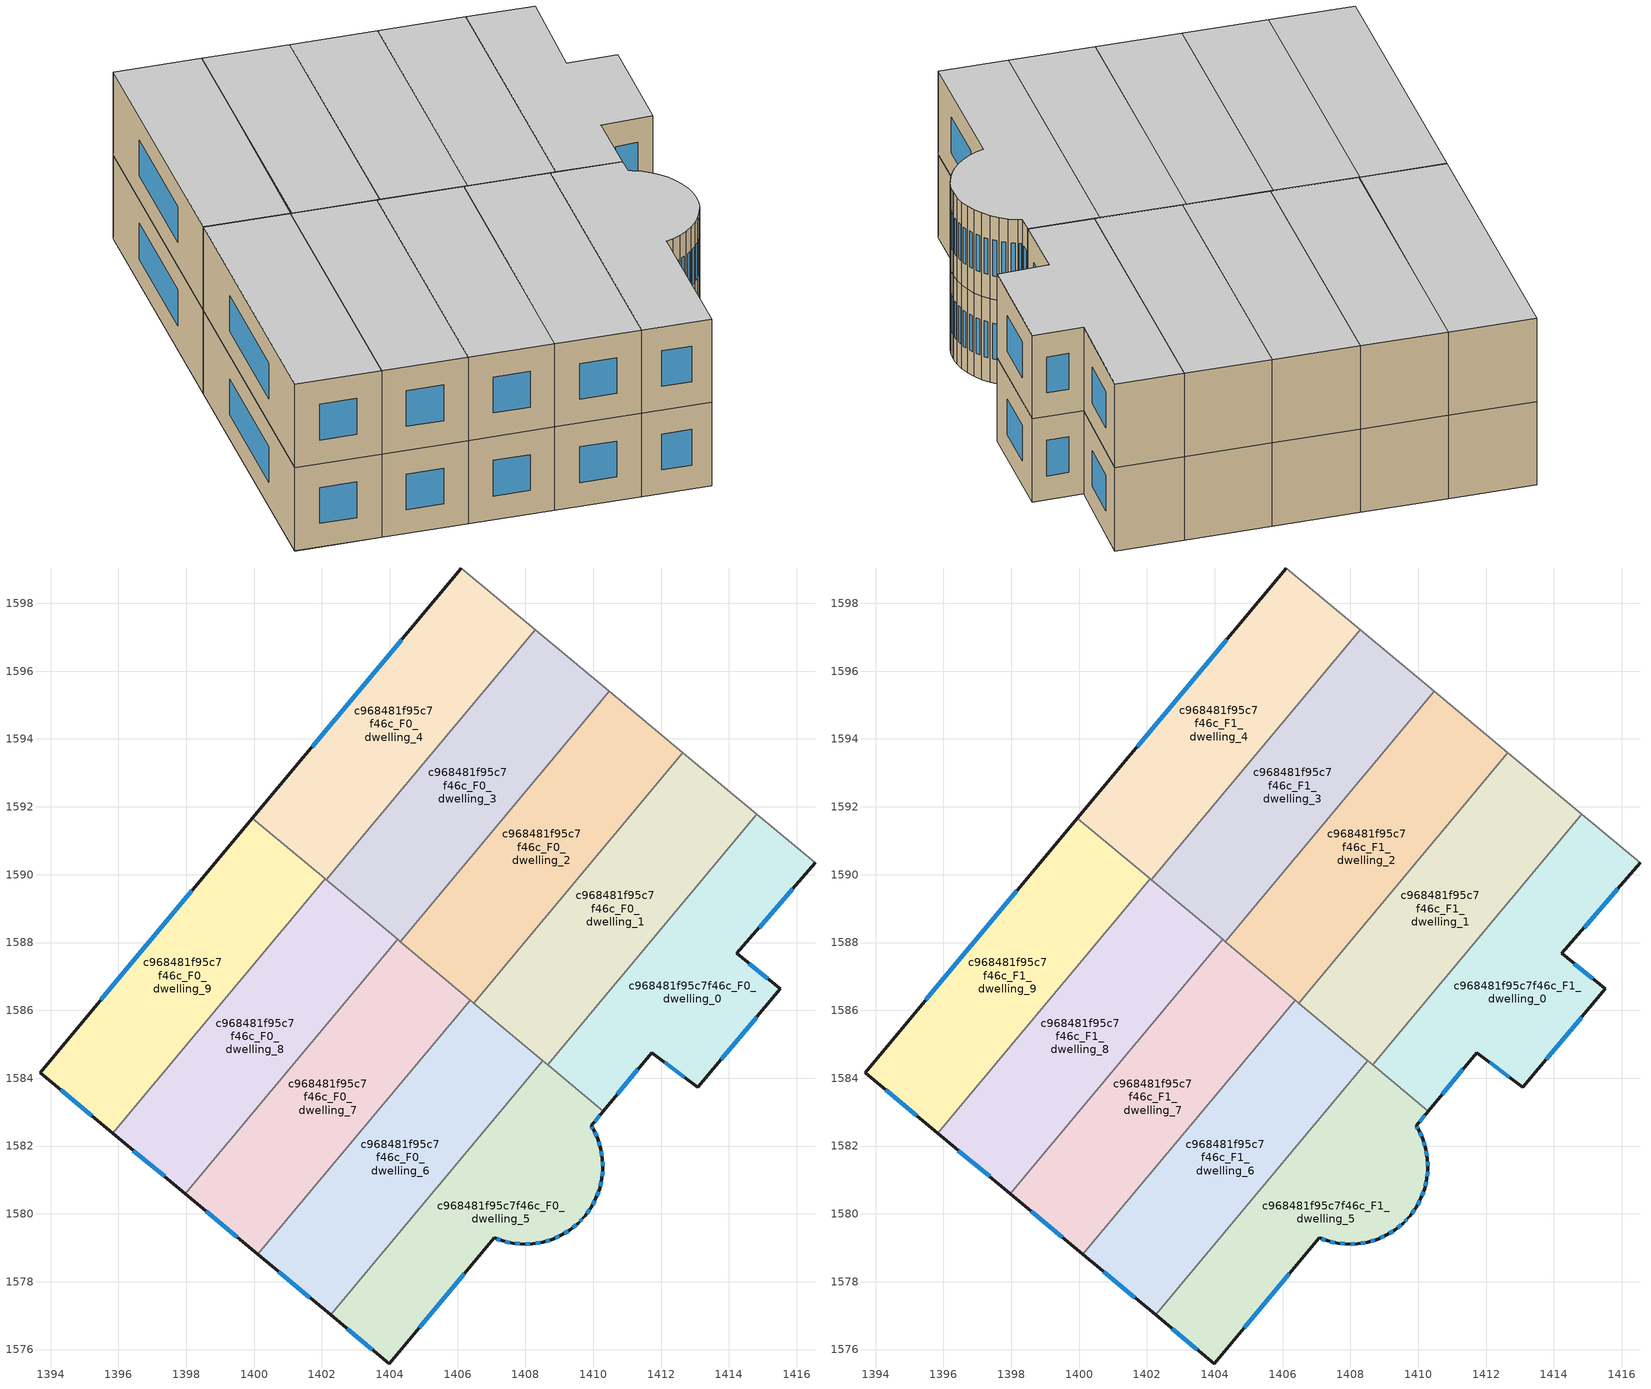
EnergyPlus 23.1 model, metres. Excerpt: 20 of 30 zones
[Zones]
c968481f95c7f46c_F0_dwelling_0
 floor ground (EU_floor_Construction): 1416.54,1590.35 1414.23,1587.68 1415.52,1586.63 1413.08,1583.73 1411.72,1584.76 1410.3,1583.03 1408.66,1584.4 1414.82,1591.78 z0
 wall outside (EU_wall_Construction): 1410.3,1583.03 1411.72,1584.76 1413.08,1583.73 1415.52,1586.63 1414.23,1587.68 1416.54,1590.35 z0:3
 wall adiabatic (EU_wall_Construction): 1416.54,1590.35 1414.82,1591.78 z0:3
 wall to c968481f95c7f46c_F0_dwelling_1 (EU_wall_Construction): 1414.82,1591.78 1408.65,1584.4 z0:3
 wall to c968481f95c7f46c_F0_dwelling_5 (EU_wall_Construction): 1408.66,1584.4 1410.3,1583.03 z0:3
 window (EU_Window_Construction): 1413.77,1584.56 1414.82,1585.8 / 1412.11,1584.46 1412.69,1584.03 / 1410.7,1583.52 1411.32,1584.26 / 1414.89,1588.44 1415.88,1589.59 / 1415.15,1586.93 1414.6,1587.38 z0.86:2.14
c968481f95c7f46c_F0_dwelling_1
 floor ground (EU_floor_Construction): 1414.82,1591.78 1408.66,1584.4 1406.48,1586.21 1412.65,1593.59 z0
 wall adiabatic (EU_wall_Construction): 1414.82,1591.78 1412.65,1593.59 z0:3
 wall to c968481f95c7f46c_F0_dwelling_2 (EU_wall_Construction): 1412.64,1593.59 1406.48,1586.21 z0:3
 wall to c968481f95c7f46c_F0_dwelling_6 (EU_wall_Construction): 1406.48,1586.21 1408.52,1584.51 z0:3
 wall to c968481f95c7f46c_F0_dwelling_5 (EU_wall_Construction): 1408.52,1584.51 1408.65,1584.4 z0:3
c968481f95c7f46c_F0_dwelling_2
 floor ground (EU_floor_Construction): 1412.65,1593.59 1406.48,1586.21 1404.31,1588.03 1410.47,1595.41 z0
 wall adiabatic (EU_wall_Construction): 1412.65,1593.59 1410.47,1595.41 z0:3
 wall to c968481f95c7f46c_F0_dwelling_3 (EU_wall_Construction): 1410.47,1595.41 1404.31,1588.03 z0:3
 wall to c968481f95c7f46c_F0_dwelling_7 (EU_wall_Construction): 1404.31,1588.03 1406.38,1586.3 z0:3
 wall to c968481f95c7f46c_F0_dwelling_6 (EU_wall_Construction): 1406.38,1586.3 1406.48,1586.21 z0:3
c968481f95c7f46c_F0_dwelling_3
 wall adiabatic (EU_wall_Construction): 1410.47,1595.41 1408.29,1597.22 z0:3
 wall to c968481f95c7f46c_F0_dwelling_4 (EU_wall_Construction): 1408.29,1597.22 1402.13,1589.85 z0:3
 wall to c968481f95c7f46c_F0_dwelling_8 (EU_wall_Construction): 1402.13,1589.85 1404.23,1588.09 z0:3
 wall to c968481f95c7f46c_F0_dwelling_7 (EU_wall_Construction): 1404.23,1588.09 1404.31,1588.03 z0:3
c968481f95c7f46c_F0_dwelling_4
 floor ground (EU_floor_Construction): 1408.29,1597.22 1402.13,1589.85 1399.95,1591.66 1406.11,1599.04 z0
 wall outside (EU_wall_Construction): 1406.11,1599.04 1399.95,1591.66 z0:3
 wall adiabatic (EU_wall_Construction): 1408.29,1597.22 1406.11,1599.04 z0:3
 wall to c968481f95c7f46c_F0_dwelling_9 (EU_wall_Construction): 1399.95,1591.66 1402.09,1589.88 z0:3
 wall to c968481f95c7f46c_F0_dwelling_8 (EU_wall_Construction): 1402.09,1589.88 1402.13,1589.85 z0:3
 window (EU_Window_Construction): 1404.35,1596.93 1401.71,1593.77 z0.86:2.14
c968481f95c7f46c_F0_dwelling_5
 floor ground (EU_floor_Construction): 1410.3,1583.03 1409.94,1582.6 1410.01,1582.48 1410.13,1582.21 1410.22,1581.92 1410.27,1581.63 1410.28,1581.33 1410.25,1581.03 1410.18,1580.74 1410.08,1580.46 1409.94,1580.19 1409.77,1579.95 1409.72,1579.89 1409.56,1579.73 1409.33,1579.54 1409.08,1579.38 1408.8,1579.25 1408.52,1579.17 1408.22,1579.12 1407.92,1579.11 1407.62,1579.13 1407.33,1579.2 1407.08,1579.29 1403.98,1575.58 1402.26,1577.02 1408.52,1584.51 z0
 wall outside (EU_wall_Construction): 1402.26,1577.02 1403.98,1575.58 1407.08,1579.29 1407.33,1579.2 1407.62,1579.13 1407.92,1579.11 1408.22,1579.12 1408.52,1579.17 1408.8,1579.25 1409.08,1579.38 1409.33,1579.54 1409.56,1579.73 1409.72,1579.89 1409.77,1579.95 1409.94,1580.19 1410.08,1580.46 1410.18,1580.74 1410.25,1581.03 1410.28,1581.33 1410.27,1581.63 1410.22,1581.92 1410.13,1582.21 1410.01,1582.48 1409.94,1582.6 1410.3,1583.03 z0:3
 wall to c968481f95c7f46c_F0_dwelling_6 (EU_wall_Construction): 1408.52,1584.51 1402.26,1577.02 z0:3
 window (EU_Window_Construction): 1410.1,1582.29 1410.04,1582.41 / 1410.2,1582.01 1410.16,1582.13 / 1410.26,1581.71 1410.23,1581.84 / 1410.28,1581.41 1410.27,1581.54 / 1410.26,1581.12 1410.27,1581.24 / 1410.2,1580.82 1410.23,1580.95 / 1410.11,1580.54 1410.16,1580.66 / 1409.98,1580.27 1410.04,1580.38 / 1409.81,1580.02 1409.89,1580.12 / 1409.61,1579.78 1409.67,1579.85 / 1409.4,1579.59 1409.49,1579.67 / 1409.15,1579.42 1409.26,1579.49 / 1408.88,1579.29 1409,1579.34 / 1408.6,1579.19 1408.72,1579.23 / 1408.3,1579.13 1408.43,1579.15 / 1408.01,1579.11 1408.13,1579.11 / 1407.71,1579.13 1407.83,1579.11 / 1407.41,1579.18 1407.54,1579.15 / 1407.15,1579.27 1407.26,1579.23 / 1404.87,1576.64 1406.19,1578.23 / 1402.75,1576.61 1403.49,1575.99 / 1410.04,1582.72 1410.2,1582.9 / 1409.99,1582.52 1409.96,1582.56 z0.86:2.14
c968481f95c7f46c_F0_dwelling_6
 floor ground (EU_floor_Construction): 1408.52,1584.51 1402.26,1577.02 1400.11,1578.81 1406.38,1586.3 z0
 wall outside (EU_wall_Construction): 1400.11,1578.81 1402.26,1577.02 z0:3
 wall to c968481f95c7f46c_F0_dwelling_7 (EU_wall_Construction): 1406.38,1586.3 1400.11,1578.81 z0:3
 window (EU_Window_Construction): 1400.73,1578.3 1401.64,1577.53 z0.86:2.14
c968481f95c7f46c_F0_dwelling_7
 floor ground (EU_floor_Construction): 1406.38,1586.3 1400.11,1578.81 1397.97,1580.59 1404.23,1588.09 z0
 wall outside (EU_wall_Construction): 1397.97,1580.59 1400.11,1578.81 z0:3
 wall to c968481f95c7f46c_F0_dwelling_8 (EU_wall_Construction): 1404.23,1588.09 1397.97,1580.59 z0:3
 window (EU_Window_Construction): 1398.58,1580.08 1399.5,1579.32 z0.86:2.14
c968481f95c7f46c_F0_dwelling_8
 floor ground (EU_floor_Construction): 1404.23,1588.09 1397.97,1580.59 1395.83,1582.38 1402.09,1589.88 z0
 wall outside (EU_wall_Construction): 1395.83,1582.38 1397.97,1580.59 z0:3
 wall to c968481f95c7f46c_F0_dwelling_9 (EU_wall_Construction): 1402.09,1589.88 1395.83,1582.38 z0:3
 window (EU_Window_Construction): 1396.44,1581.87 1397.36,1581.1 z0.86:2.14
c968481f95c7f46c_F0_dwelling_9
 floor ground (EU_floor_Construction): 1402.09,1589.88 1395.83,1582.38 1393.69,1584.16 1399.95,1591.66 z0
 wall outside (EU_wall_Construction): 1399.95,1591.66 1393.69,1584.16 1395.83,1582.38 z0:3
 window (EU_Window_Construction): 1394.3,1583.65 1395.22,1582.89 / 1398.16,1589.52 1395.48,1586.31 z0.86:2.14
c968481f95c7f46c_F1_dwelling_0
 floor to c968481f95c7f46c_F0_dwelling_0 (EU_floor_Construction): 1416.54,1590.35 1414.23,1587.68 1415.52,1586.63 1413.08,1583.73 1411.72,1584.76 1410.3,1583.03 1408.65,1584.4 1414.82,1591.78 z3
 wall outside (EU_wall_Construction): 1410.3,1583.03 1411.72,1584.76 1413.08,1583.73 1415.52,1586.63 1414.23,1587.68 1416.54,1590.35 z3:6
 wall adiabatic (EU_wall_Construction): 1416.54,1590.35 1414.82,1591.78 z3:6
 wall to c968481f95c7f46c_F1_dwelling_1 (EU_wall_Construction): 1414.82,1591.78 1408.65,1584.4 z3:6
 wall to c968481f95c7f46c_F1_dwelling_5 (EU_wall_Construction): 1408.66,1584.4 1410.3,1583.03 z3:6
 window (EU_Window_Construction): 1413.77,1584.56 1414.82,1585.8 / 1412.11,1584.46 1412.69,1584.03 / 1410.7,1583.52 1411.32,1584.26 / 1414.89,1588.44 1415.88,1589.59 / 1415.15,1586.93 1414.6,1587.38 z3.86:5.14
 ceiling to c968481f95c7f46c_F2_dwelling_0 (EU_floor_Construction): 1413.08,1583.73 1415.52,1586.63 1414.23,1587.68 1416.54,1590.35 1414.82,1591.78 1408.65,1584.4 1410.3,1583.03 1411.72,1584.76 z6
c968481f95c7f46c_F1_dwelling_1
 floor to c968481f95c7f46c_F0_dwelling_1 (EU_floor_Construction): 1414.82,1591.78 1408.65,1584.4 1406.48,1586.21 1412.65,1593.59 z3
 wall adiabatic (EU_wall_Construction): 1414.82,1591.78 1412.65,1593.59 z3:6
 wall to c968481f95c7f46c_F1_dwelling_2 (EU_wall_Construction): 1412.64,1593.59 1406.48,1586.21 z3:6
 wall to c968481f95c7f46c_F1_dwelling_6 (EU_wall_Construction): 1406.48,1586.21 1408.52,1584.51 z3:6
 wall to c968481f95c7f46c_F1_dwelling_5 (EU_wall_Construction): 1408.52,1584.51 1408.65,1584.4 z3:6
 ceiling to c968481f95c7f46c_F2_dwelling_1 (EU_floor_Construction): 1408.65,1584.4 1414.82,1591.78 1412.65,1593.59 1406.48,1586.21 z6
c968481f95c7f46c_F1_dwelling_2
 floor to c968481f95c7f46c_F0_dwelling_2 (EU_floor_Construction): 1412.65,1593.59 1406.48,1586.21 1404.31,1588.03 1410.47,1595.41 z3
 wall adiabatic (EU_wall_Construction): 1412.65,1593.59 1410.47,1595.41 z3:6
 wall to c968481f95c7f46c_F1_dwelling_3 (EU_wall_Construction): 1410.47,1595.41 1404.31,1588.03 z3:6
 wall to c968481f95c7f46c_F1_dwelling_7 (EU_wall_Construction): 1404.31,1588.03 1406.38,1586.3 z3:6
 wall to c968481f95c7f46c_F1_dwelling_6 (EU_wall_Construction): 1406.38,1586.3 1406.48,1586.21 z3:6
 ceiling to c968481f95c7f46c_F2_dwelling_2 (EU_floor_Construction): 1406.48,1586.21 1412.65,1593.59 1410.47,1595.41 1404.31,1588.03 z6
c968481f95c7f46c_F1_dwelling_3
 floor to c968481f95c7f46c_F0_dwelling_3 (EU_floor_Construction): 1410.47,1595.41 1404.31,1588.03 1402.13,1589.85 1408.29,1597.22 z3
 wall adiabatic (EU_wall_Construction): 1410.47,1595.41 1408.29,1597.22 z3:6
 wall to c968481f95c7f46c_F1_dwelling_4 (EU_wall_Construction): 1408.29,1597.22 1402.13,1589.85 z3:6
 wall to c968481f95c7f46c_F1_dwelling_8 (EU_wall_Construction): 1402.13,1589.85 1404.23,1588.09 z3:6
 wall to c968481f95c7f46c_F1_dwelling_7 (EU_wall_Construction): 1404.23,1588.09 1404.31,1588.03 z3:6
 ceiling to c968481f95c7f46c_F2_dwelling_3 (EU_floor_Construction): 1404.31,1588.03 1410.47,1595.41 1408.29,1597.22 1402.13,1589.85 z6
c968481f95c7f46c_F1_dwelling_4
 floor to c968481f95c7f46c_F0_dwelling_4 (EU_floor_Construction): 1408.29,1597.22 1402.09,1589.88 1399.95,1591.66 1406.11,1599.04 z3; 1408.29,1597.22 1402.13,1589.85 1402.09,1589.88 z3
 wall outside (EU_wall_Construction): 1406.11,1599.04 1399.95,1591.66 z3:6
 wall adiabatic (EU_wall_Construction): 1408.29,1597.22 1406.11,1599.04 z3:6
 wall to c968481f95c7f46c_F1_dwelling_9 (EU_wall_Construction): 1399.95,1591.66 1402.09,1589.88 z3:6
 wall to c968481f95c7f46c_F1_dwelling_8 (EU_wall_Construction): 1402.09,1589.88 1402.13,1589.85 z3:6
 window (EU_Window_Construction): 1404.35,1596.93 1401.71,1593.77 z3.86:5.14
 ceiling to c968481f95c7f46c_F2_dwelling_4 (EU_floor_Construction): 1402.09,1589.88 1408.29,1597.22 1406.11,1599.04 1399.95,1591.66 z6; 1402.13,1589.85 1408.29,1597.22 1402.09,1589.88 z6
c968481f95c7f46c_F1_dwelling_5
 floor to c968481f95c7f46c_F0_dwelling_5 (EU_floor_Construction): 1410.3,1583.03 1409.94,1582.6 1410.01,1582.48 1410.13,1582.21 1410.22,1581.92 1410.27,1581.63 1410.28,1581.33 1410.25,1581.03 1410.18,1580.74 1410.08,1580.46 1409.94,1580.19 1409.76,1579.95 1409.72,1579.89 1409.56,1579.73 1409.33,1579.54 1409.07,1579.38 1408.8,1579.25 1408.51,1579.17 1408.22,1579.12 1407.92,1579.11 1407.62,1579.13 1407.33,1579.2 1407.08,1579.29 1403.98,1575.58 1402.26,1577.02 1408.52,1584.51 z3
 wall outside (EU_wall_Construction): 1402.26,1577.02 1403.98,1575.58 1407.08,1579.29 1407.33,1579.2 1407.62,1579.13 1407.92,1579.11 1408.22,1579.12 1408.52,1579.17 1408.8,1579.25 1409.08,1579.38 1409.33,1579.54 1409.56,1579.73 1409.72,1579.89 1409.77,1579.95 1409.94,1580.19 1410.08,1580.46 1410.18,1580.74 1410.25,1581.03 1410.28,1581.33 1410.27,1581.63 1410.22,1581.92 1410.13,1582.21 1410.01,1582.48 1409.94,1582.6 1410.3,1583.03 z3:6
 wall to c968481f95c7f46c_F1_dwelling_6 (EU_wall_Construction): 1408.52,1584.51 1402.26,1577.02 z3:6
 window (EU_Window_Construction): 1410.1,1582.29 1410.04,1582.41 / 1410.2,1582.01 1410.16,1582.13 / 1410.26,1581.71 1410.23,1581.84 / 1410.28,1581.41 1410.27,1581.54 / 1410.26,1581.12 1410.27,1581.24 / 1410.2,1580.82 1410.23,1580.95 / 1410.11,1580.54 1410.16,1580.66 / 1409.98,1580.27 1410.04,1580.38 / 1409.81,1580.02 1409.89,1580.12 / 1409.61,1579.78 1409.67,1579.85 / 1409.4,1579.59 1409.49,1579.67 / 1409.15,1579.42 1409.26,1579.49 / 1408.88,1579.29 1409,1579.34 / 1408.6,1579.19 1408.72,1579.23 / 1408.3,1579.13 1408.43,1579.15 / 1408.01,1579.11 1408.13,1579.11 / 1407.71,1579.13 1407.83,1579.11 / 1407.41,1579.18 1407.54,1579.15 / 1407.15,1579.27 1407.26,1579.23 / 1404.87,1576.64 1406.19,1578.23 / 1402.75,1576.61 1403.49,1575.99 / 1410.04,1582.72 1410.2,1582.9 / 1409.99,1582.52 1409.96,1582.56 z3.86:5.14
 ceiling to c968481f95c7f46c_F2_dwelling_5 (EU_floor_Construction): 1408.8,1579.25 1409.07,1579.38 1409.33,1579.54 1409.56,1579.73 1409.72,1579.89 1409.76,1579.95 1409.94,1580.19 1410.08,1580.46 1410.18,1580.74 1410.25,1581.03 1410.28,1581.33 1410.27,1581.63 1410.22,1581.92 1410.13,1582.21 1410.01,1582.48 1409.94,1582.6 1410.3,1583.03 1408.52,1584.51 1402.26,1577.02 1403.98,1575.58 1407.08,1579.29 1407.33,1579.2 1407.62,1579.13 1407.92,1579.11 1408.22,1579.12 1408.51,1579.17 z6
c968481f95c7f46c_F1_dwelling_6
 floor to c968481f95c7f46c_F0_dwelling_6 (EU_floor_Construction): 1408.52,1584.51 1402.26,1577.02 1400.11,1578.81 1406.38,1586.3 z3
 wall outside (EU_wall_Construction): 1400.11,1578.81 1402.26,1577.02 z3:6
 wall to c968481f95c7f46c_F1_dwelling_7 (EU_wall_Construction): 1406.38,1586.3 1400.11,1578.81 z3:6
 window (EU_Window_Construction): 1400.73,1578.3 1401.64,1577.53 z3.86:5.14
 ceiling to c968481f95c7f46c_F2_dwelling_6 (EU_floor_Construction): 1402.26,1577.02 1408.52,1584.51 1406.38,1586.3 1400.11,1578.81 z6
c968481f95c7f46c_F1_dwelling_7
 floor to c968481f95c7f46c_F0_dwelling_7 (EU_floor_Construction): 1406.38,1586.3 1400.11,1578.81 1397.97,1580.59 1404.23,1588.09 z3
 wall outside (EU_wall_Construction): 1397.97,1580.59 1400.11,1578.81 z3:6
 wall to c968481f95c7f46c_F1_dwelling_8 (EU_wall_Construction): 1404.23,1588.09 1397.97,1580.59 z3:6
 window (EU_Window_Construction): 1398.58,1580.08 1399.5,1579.32 z3.86:5.14
 ceiling to c968481f95c7f46c_F2_dwelling_7 (EU_floor_Construction): 1400.11,1578.81 1406.38,1586.3 1404.23,1588.09 1397.97,1580.59 z6
c968481f95c7f46c_F1_dwelling_8
 floor to c968481f95c7f46c_F0_dwelling_8 (EU_floor_Construction): 1404.23,1588.09 1397.97,1580.59 1395.83,1582.38 1402.09,1589.88 z3
 wall outside (EU_wall_Construction): 1395.83,1582.38 1397.97,1580.59 z3:6
 wall to c968481f95c7f46c_F1_dwelling_9 (EU_wall_Construction): 1402.09,1589.88 1395.83,1582.38 z3:6
 window (EU_Window_Construction): 1396.44,1581.87 1397.36,1581.1 z3.86:5.14
 ceiling to c968481f95c7f46c_F2_dwelling_8 (EU_floor_Construction): 1397.97,1580.59 1404.23,1588.09 1402.09,1589.88 1395.83,1582.38 z6
c968481f95c7f46c_F1_dwelling_9
 floor to c968481f95c7f46c_F0_dwelling_9 (EU_floor_Construction): 1402.09,1589.88 1395.83,1582.38 1393.69,1584.16 1399.95,1591.66 z3
 wall outside (EU_wall_Construction): 1399.95,1591.66 1393.69,1584.16 1395.83,1582.38 z3:6
 window (EU_Window_Construction): 1394.3,1583.65 1395.22,1582.89 / 1398.16,1589.52 1395.48,1586.31 z3.86:5.14
 ceiling to c968481f95c7f46c_F2_dwelling_9 (EU_floor_Construction): 1395.83,1582.38 1402.09,1589.88 1399.95,1591.66 1393.69,1584.16 z6
[Building]
EU S2 Campaign: North Axis=0; Terrain=City; Solar Distribution=FullExterior
[Site:Location]
Helsinki-Vantaa.AP: Latitude=60.317; Longitude=24.963; Time Zone=2; Elevation=54.6
[SizingPeriod:WeatherFileDays]
AnnualSizingPeriod: Begin Month=1; Begin Day of Month=1; End Month=12; End Day of Month=31; Day of Week for Start Day=Monday; Use Weather File Daylight Saving Period=No; Use Weather File Rain and Snow Indicators=No
[MATERIAL]
EU_InternalMass_Material: Roughness=MediumRough; Thickness=0.1; Conductivity=1; Density=1800; Specific Heat=900; Thermal Absorptance=0.9; Solar Absorptance=0.7; Visible Absorptance=0.7
[MATERIAL:NOMASS] Roughness=MediumRough; Thermal Absorptance=0.9; Solar Absorptance=0.7; Visible Absorptance=0.7
Name | Thermal Resistance
EU_wall_NoMass | 1.10183
EU_floor_NoMass | 1.70606
[WINDOWMATERIAL:SIMPLEGLAZINGSYSTEM]
EU_Window_SimpleGlazing: UFactor=3.11035; Solar Heat Gain Coefficient=0.8; Visible Transmittance=0.8
[CONSTRUCTION]
EU_wall_Construction: EU_wall_NoMass
EU_floor_Construction: EU_floor_NoMass
EU_Window_Construction: EU_Window_SimpleGlazing
EU_InternalMass_Construction: EU_InternalMass_Material
[ZONE] Type=1; Multiplier=1; Ceiling Height=autocalculate; Floor Area=autocalculate; Part of Total Floor Area=Yes
Name | Volume
c968481f95c7f46c_F0_dwelling_0 | 81.7148
c968481f95c7f46c_F1_dwelling_0; c968481f95c7f46c_F0_dwelling_2 | 81.7141
c968481f95c7f46c_F0_dwelling_1 | 81.7236
c968481f95c7f46c_F1_dwelling_1; c968481f95c7f46c_F0_dwelling_4 | 81.7229
c968481f95c7f46c_F1_dwelling_2 | 81.7163
c968481f95c7f46c_F0_dwelling_3 | autocalculate
c968481f95c7f46c_F1_dwelling_3 | 81.7104
c968481f95c7f46c_F1_dwelling_4; c968481f95c7f46c_F1_dwelling_5 | 81.7244
c968481f95c7f46c_F0_dwelling_5 | 81.7251
c968481f95c7f46c_F0_dwelling_6 | 81.728
c968481f95c7f46c_F1_dwelling_6 | 81.7295
c968481f95c7f46c_F0_dwelling_7; c968481f95c7f46c_F1_dwelling_7 | 81.7119
c968481f95c7f46c_F0_dwelling_8; c968481f95c7f46c_F1_dwelling_8 | 81.7302
c968481f95c7f46c_F0_dwelling_9; c968481f95c7f46c_F1_dwelling_9 | 81.7075
[INTERNALMASS] Construction=EU_InternalMass_Construction
Name | Zone or ZoneList | Surface Area
c968481f95c7f46c_F0_dwelling_0_EU_InternalMass | c968481f95c7f46c_F0_dwelling_0 | 27.2382
c968481f95c7f46c_F0_dwelling_1_EU_InternalMass | c968481f95c7f46c_F0_dwelling_1 | 27.2412
c968481f95c7f46c_F0_dwelling_2_EU_InternalMass | c968481f95c7f46c_F0_dwelling_2 | 27.2384
c968481f95c7f46c_F0_dwelling_3_EU_InternalMass | c968481f95c7f46c_F0_dwelling_3 | 27.2372
c968481f95c7f46c_F0_dwelling_4_EU_InternalMass | c968481f95c7f46c_F0_dwelling_4 | 27.2413
c968481f95c7f46c_F0_dwelling_5_EU_InternalMass | c968481f95c7f46c_F0_dwelling_5 | 27.2418
c968481f95c7f46c_F0_dwelling_6_EU_InternalMass | c968481f95c7f46c_F0_dwelling_6 | 27.243
c968481f95c7f46c_F0_dwelling_7_EU_InternalMass | c968481f95c7f46c_F0_dwelling_7 | 27.2373
c968481f95c7f46c_F0_dwelling_8_EU_InternalMass | c968481f95c7f46c_F0_dwelling_8 | 27.2434
c968481f95c7f46c_F0_dwelling_9_EU_InternalMass | c968481f95c7f46c_F0_dwelling_9 | 27.2362
c968481f95c7f46c_F1_dwelling_0_EU_InternalMass | c968481f95c7f46c_F1_dwelling_0 | 27.2382
c968481f95c7f46c_F1_dwelling_1_EU_InternalMass | c968481f95c7f46c_F1_dwelling_1 | 27.2412
c968481f95c7f46c_F1_dwelling_2_EU_InternalMass | c968481f95c7f46c_F1_dwelling_2 | 27.2384
c968481f95c7f46c_F1_dwelling_3_EU_InternalMass | c968481f95c7f46c_F1_dwelling_3 | 27.2372
c968481f95c7f46c_F1_dwelling_4_EU_InternalMass | c968481f95c7f46c_F1_dwelling_4 | 27.2413
c968481f95c7f46c_F1_dwelling_5_EU_InternalMass | c968481f95c7f46c_F1_dwelling_5 | 27.2418
c968481f95c7f46c_F1_dwelling_6_EU_InternalMass | c968481f95c7f46c_F1_dwelling_6 | 27.243
c968481f95c7f46c_F1_dwelling_7_EU_InternalMass | c968481f95c7f46c_F1_dwelling_7 | 27.2373
c968481f95c7f46c_F1_dwelling_8_EU_InternalMass | c968481f95c7f46c_F1_dwelling_8 | 27.2434
c968481f95c7f46c_F1_dwelling_9_EU_InternalMass | c968481f95c7f46c_F1_dwelling_9 | 27.2362
[OTHEREQUIPMENT] Fuel Type=Electricity; Design Level Calculation Method=Watts/Area; Power per Zone Floor Area=1; Fraction Latent=0; Fraction Radiant=0; Fraction Lost=0; Carbon Dioxide Generation Rate=0; EndUse Subcategory=EU_Step8_InternalGains
Name | Zone or ZoneList or Space or SpaceList | Schedule
EU_Step8_InternalGain_c968481f95c7f46c_F0_dwelling_0_f000 | c968481f95c7f46c_F0_dwelling_0 | EU_Step8_GainSchedule_c968481f95c7f46c_F0_dwelling_0_f000
EU_Step8_InternalGain_c968481f95c7f46c_F0_dwelling_1_f000 | c968481f95c7f46c_F0_dwelling_1 | EU_Step8_GainSchedule_c968481f95c7f46c_F0_dwelling_1_f000
EU_Step8_InternalGain_c968481f95c7f46c_F0_dwelling_2_f000 | c968481f95c7f46c_F0_dwelling_2 | EU_Step8_GainSchedule_c968481f95c7f46c_F0_dwelling_2_f000
EU_Step8_InternalGain_c968481f95c7f46c_F0_dwelling_3_f000 | c968481f95c7f46c_F0_dwelling_3 | EU_Step8_GainSchedule_c968481f95c7f46c_F0_dwelling_3_f000
EU_Step8_InternalGain_c968481f95c7f46c_F0_dwelling_4_f000 | c968481f95c7f46c_F0_dwelling_4 | EU_Step8_GainSchedule_c968481f95c7f46c_F0_dwelling_4_f000
EU_Step8_InternalGain_c968481f95c7f46c_F0_dwelling_5_f000 | c968481f95c7f46c_F0_dwelling_5 | EU_Step8_GainSchedule_c968481f95c7f46c_F0_dwelling_5_f000
EU_Step8_InternalGain_c968481f95c7f46c_F0_dwelling_6_f000 | c968481f95c7f46c_F0_dwelling_6 | EU_Step8_GainSchedule_c968481f95c7f46c_F0_dwelling_6_f000
EU_Step8_InternalGain_c968481f95c7f46c_F0_dwelling_7_f000 | c968481f95c7f46c_F0_dwelling_7 | EU_Step8_GainSchedule_c968481f95c7f46c_F0_dwelling_7_f000
EU_Step8_InternalGain_c968481f95c7f46c_F0_dwelling_8_f000 | c968481f95c7f46c_F0_dwelling_8 | EU_Step8_GainSchedule_c968481f95c7f46c_F0_dwelling_8_f000
EU_Step8_InternalGain_c968481f95c7f46c_F0_dwelling_9_f000 | c968481f95c7f46c_F0_dwelling_9 | EU_Step8_GainSchedule_c968481f95c7f46c_F0_dwelling_9_f000
EU_Step8_InternalGain_c968481f95c7f46c_F1_dwelling_0_f000 | c968481f95c7f46c_F1_dwelling_0 | EU_Step8_GainSchedule_c968481f95c7f46c_F1_dwelling_0_f000
EU_Step8_InternalGain_c968481f95c7f46c_F1_dwelling_1_f000 | c968481f95c7f46c_F1_dwelling_1 | EU_Step8_GainSchedule_c968481f95c7f46c_F1_dwelling_1_f000
EU_Step8_InternalGain_c968481f95c7f46c_F1_dwelling_2_f000 | c968481f95c7f46c_F1_dwelling_2 | EU_Step8_GainSchedule_c968481f95c7f46c_F1_dwelling_2_f000
EU_Step8_InternalGain_c968481f95c7f46c_F1_dwelling_3_f000 | c968481f95c7f46c_F1_dwelling_3 | EU_Step8_GainSchedule_c968481f95c7f46c_F1_dwelling_3_f000
EU_Step8_InternalGain_c968481f95c7f46c_F1_dwelling_4_f000 | c968481f95c7f46c_F1_dwelling_4 | EU_Step8_GainSchedule_c968481f95c7f46c_F1_dwelling_4_f000
EU_Step8_InternalGain_c968481f95c7f46c_F1_dwelling_5_f000 | c968481f95c7f46c_F1_dwelling_5 | EU_Step8_GainSchedule_c968481f95c7f46c_F1_dwelling_5_f000
EU_Step8_InternalGain_c968481f95c7f46c_F1_dwelling_6_f000 | c968481f95c7f46c_F1_dwelling_6 | EU_Step8_GainSchedule_c968481f95c7f46c_F1_dwelling_6_f000
EU_Step8_InternalGain_c968481f95c7f46c_F1_dwelling_7_f000 | c968481f95c7f46c_F1_dwelling_7 | EU_Step8_GainSchedule_c968481f95c7f46c_F1_dwelling_7_f000
EU_Step8_InternalGain_c968481f95c7f46c_F1_dwelling_8_f000 | c968481f95c7f46c_F1_dwelling_8 | EU_Step8_GainSchedule_c968481f95c7f46c_F1_dwelling_8_f000
EU_Step8_InternalGain_c968481f95c7f46c_F1_dwelling_9_f000 | c968481f95c7f46c_F1_dwelling_9 | EU_Step8_GainSchedule_c968481f95c7f46c_F1_dwelling_9_f000
[ZONEVENTILATION:DESIGNFLOWRATE] Schedule=EU_AlwaysOn; Design Flow Rate Calculation Method=AirChanges/Hour; Air Changes per Hour=0.756316; Ventilation Type=Natural; Fan Pressure Rise=0; Fan Total Efficiency=1; Constant Term Coefficient=1; Temperature Term Coefficient=0; Velocity Term Coefficient=0; Velocity Squared Term Coefficient=0; Minimum Indoor Temperature=-100; Maximum Indoor Temperature=100; Delta Temperature=-100; Minimum Outdoor Temperature=-100; Maximum Outdoor Temperature=100; Maximum Wind Speed=40
Name | Zone or ZoneList or Space or SpaceList
EU_ConstantAir_c968481f95c7f46c_F0_dwelling_0 | c968481f95c7f46c_F0_dwelling_0
EU_ConstantAir_c968481f95c7f46c_F0_dwelling_1 | c968481f95c7f46c_F0_dwelling_1
EU_ConstantAir_c968481f95c7f46c_F0_dwelling_2 | c968481f95c7f46c_F0_dwelling_2
EU_ConstantAir_c968481f95c7f46c_F0_dwelling_3 | c968481f95c7f46c_F0_dwelling_3
EU_ConstantAir_c968481f95c7f46c_F0_dwelling_4 | c968481f95c7f46c_F0_dwelling_4
EU_ConstantAir_c968481f95c7f46c_F0_dwelling_5 | c968481f95c7f46c_F0_dwelling_5
EU_ConstantAir_c968481f95c7f46c_F0_dwelling_6 | c968481f95c7f46c_F0_dwelling_6
EU_ConstantAir_c968481f95c7f46c_F0_dwelling_7 | c968481f95c7f46c_F0_dwelling_7
EU_ConstantAir_c968481f95c7f46c_F0_dwelling_8 | c968481f95c7f46c_F0_dwelling_8
EU_ConstantAir_c968481f95c7f46c_F0_dwelling_9 | c968481f95c7f46c_F0_dwelling_9
EU_ConstantAir_c968481f95c7f46c_F1_dwelling_0 | c968481f95c7f46c_F1_dwelling_0
EU_ConstantAir_c968481f95c7f46c_F1_dwelling_1 | c968481f95c7f46c_F1_dwelling_1
EU_ConstantAir_c968481f95c7f46c_F1_dwelling_2 | c968481f95c7f46c_F1_dwelling_2
EU_ConstantAir_c968481f95c7f46c_F1_dwelling_3 | c968481f95c7f46c_F1_dwelling_3
EU_ConstantAir_c968481f95c7f46c_F1_dwelling_4 | c968481f95c7f46c_F1_dwelling_4
EU_ConstantAir_c968481f95c7f46c_F1_dwelling_5 | c968481f95c7f46c_F1_dwelling_5
EU_ConstantAir_c968481f95c7f46c_F1_dwelling_6 | c968481f95c7f46c_F1_dwelling_6
EU_ConstantAir_c968481f95c7f46c_F1_dwelling_7 | c968481f95c7f46c_F1_dwelling_7
EU_ConstantAir_c968481f95c7f46c_F1_dwelling_8 | c968481f95c7f46c_F1_dwelling_8
EU_ConstantAir_c968481f95c7f46c_F1_dwelling_9 | c968481f95c7f46c_F1_dwelling_9
[HVACTEMPLATE:THERMOSTAT] Constant Heating Setpoint=20; Constant Cooling Setpoint=50
EU_HeatOnly_c968481f95c7f46c_F0_dwelling_0; EU_HeatOnly_c968481f95c7f46c_F0_dwelling_1; EU_HeatOnly_c968481f95c7f46c_F0_dwelling_2; EU_HeatOnly_c968481f95c7f46c_F0_dwelling_3; EU_HeatOnly_c968481f95c7f46c_F0_dwelling_4; EU_HeatOnly_c968481f95c7f46c_F0_dwelling_5; EU_HeatOnly_c968481f95c7f46c_F0_dwelling_6; EU_HeatOnly_c968481f95c7f46c_F0_dwelling_7; EU_HeatOnly_c968481f95c7f46c_F0_dwelling_8; EU_HeatOnly_c968481f95c7f46c_F0_dwelling_9; EU_HeatOnly_c968481f95c7f46c_F1_dwelling_0; EU_HeatOnly_c968481f95c7f46c_F1_dwelling_1; EU_HeatOnly_c968481f95c7f46c_F1_dwelling_2; EU_HeatOnly_c968481f95c7f46c_F1_dwelling_3; EU_HeatOnly_c968481f95c7f46c_F1_dwelling_4; EU_HeatOnly_c968481f95c7f46c_F1_dwelling_5; EU_HeatOnly_c968481f95c7f46c_F1_dwelling_6; EU_HeatOnly_c968481f95c7f46c_F1_dwelling_7; EU_HeatOnly_c968481f95c7f46c_F1_dwelling_8; EU_HeatOnly_c968481f95c7f46c_F1_dwelling_9; EU_HeatOnly_c968481f95c7f46c_F2_dwelling_0; EU_HeatOnly_c968481f95c7f46c_F2_dwelling_1; EU_HeatOnly_c968481f95c7f46c_F2_dwelling_2; EU_HeatOnly_c968481f95c7f46c_F2_dwelling_3; EU_HeatOnly_c968481f95c7f46c_F2_dwelling_4; EU_HeatOnly_c968481f95c7f46c_F2_dwelling_5; EU_HeatOnly_c968481f95c7f46c_F2_dwelling_6; EU_HeatOnly_c968481f95c7f46c_F2_dwelling_7; EU_HeatOnly_c968481f95c7f46c_F2_dwelling_8; EU_HeatOnly_c968481f95c7f46c_F2_dwelling_9
[HVACTEMPLATE:ZONE:IDEALLOADSAIRSYSTEM] System Availability Schedule=EU_AlwaysOn; Maximum Heating Supply Air Temperature=50; Minimum Cooling Supply Air Temperature=13; Maximum Heating Supply Air Humidity Ratio=0.0156; Minimum Cooling Supply Air Humidity Ratio=0.0077; Heating Limit=NoLimit; Cooling Limit=NoLimit; Heating Availability Schedule=EU_AlwaysOn; Cooling Availability Schedule=EU_CoolingOff; Dehumidification Control Type=ConstantSensibleHeatRatio; Cooling Sensible Heat Ratio=0.7; Dehumidification Setpoint=60; Humidification Control Type=None; Humidification Setpoint=30; Outdoor Air Method=None; Outdoor Air Flow Rate per Person=0.00944; Outdoor Air Flow Rate per Zone Floor Area=0; Outdoor Air Flow Rate per Zone=0; Demand Controlled Ventilation Type=None; Outdoor Air Economizer Type=NoEconomizer; Heat Recovery Type=None; Sensible Heat Recovery Effectiveness=0.7; Latent Heat Recovery Effectiveness=0.65
Name | Template Thermostat
c968481f95c7f46c_F0_dwelling_0 | EU_HeatOnly_c968481f95c7f46c_F0_dwelling_0
c968481f95c7f46c_F0_dwelling_1 | EU_HeatOnly_c968481f95c7f46c_F0_dwelling_1
c968481f95c7f46c_F0_dwelling_2 | EU_HeatOnly_c968481f95c7f46c_F0_dwelling_2
c968481f95c7f46c_F0_dwelling_3 | EU_HeatOnly_c968481f95c7f46c_F0_dwelling_3
c968481f95c7f46c_F0_dwelling_4 | EU_HeatOnly_c968481f95c7f46c_F0_dwelling_4
c968481f95c7f46c_F0_dwelling_5 | EU_HeatOnly_c968481f95c7f46c_F0_dwelling_5
c968481f95c7f46c_F0_dwelling_6 | EU_HeatOnly_c968481f95c7f46c_F0_dwelling_6
c968481f95c7f46c_F0_dwelling_7 | EU_HeatOnly_c968481f95c7f46c_F0_dwelling_7
c968481f95c7f46c_F0_dwelling_8 | EU_HeatOnly_c968481f95c7f46c_F0_dwelling_8
c968481f95c7f46c_F0_dwelling_9 | EU_HeatOnly_c968481f95c7f46c_F0_dwelling_9
c968481f95c7f46c_F1_dwelling_0 | EU_HeatOnly_c968481f95c7f46c_F1_dwelling_0
c968481f95c7f46c_F1_dwelling_1 | EU_HeatOnly_c968481f95c7f46c_F1_dwelling_1
c968481f95c7f46c_F1_dwelling_2 | EU_HeatOnly_c968481f95c7f46c_F1_dwelling_2
c968481f95c7f46c_F1_dwelling_3 | EU_HeatOnly_c968481f95c7f46c_F1_dwelling_3
c968481f95c7f46c_F1_dwelling_4 | EU_HeatOnly_c968481f95c7f46c_F1_dwelling_4
c968481f95c7f46c_F1_dwelling_5 | EU_HeatOnly_c968481f95c7f46c_F1_dwelling_5
c968481f95c7f46c_F1_dwelling_6 | EU_HeatOnly_c968481f95c7f46c_F1_dwelling_6
c968481f95c7f46c_F1_dwelling_7 | EU_HeatOnly_c968481f95c7f46c_F1_dwelling_7
c968481f95c7f46c_F1_dwelling_8 | EU_HeatOnly_c968481f95c7f46c_F1_dwelling_8
c968481f95c7f46c_F1_dwelling_9 | EU_HeatOnly_c968481f95c7f46c_F1_dwelling_9
[SIZING:ZONE] Zone Cooling Design Supply Air Temperature Input Method=SupplyAirTemperature; Zone Cooling Design Supply Air Temperature=13; Zone Heating Design Supply Air Temperature Input Method=SupplyAirTemperature; Zone Heating Design Supply Air Temperature=50; Zone Cooling Design Supply Air Humidity Ratio=0.008; Zone Heating Design Supply Air Humidity Ratio=0.008; Cooling Design Air Flow Method=DesignDay; Cooling Design Air Flow Rate=0; Cooling Minimum Air Flow per Zone Floor Area=0.000762; Cooling Minimum Air Flow=0; Cooling Minimum Air Flow Fraction=0.2; Heating Design Air Flow Method=DesignDay; Heating Design Air Flow Rate=0; Heating Maximum Air Flow per Zone Floor Area=0.002032; Heating Maximum Air Flow=0.141576; Heating Maximum Air Flow Fraction=0.3; Account for Dedicated Outdoor Air System=No; Dedicated Outdoor Air System Control Strategy=NeutralSupplyAir; Dedicated Outdoor Air Low Setpoint Temperature for Design=autosize; Dedicated Outdoor Air High Setpoint Temperature for Design=autosize; Zone Load Sizing Method=Sensible Load Only No Latent Load; Zone Latent Cooling Design Supply Air Humidity Ratio Input Method=HumidityRatioDifference; Zone Cooling Design Supply Air Humidity Ratio Difference=0.005; Zone Latent Heating Design Supply Air Humidity Ratio Input Method=HumidityRatioDifference; Zone Humidification Design Supply Air Humidity Ratio Difference=0.005
c968481f95c7f46c_F0_dwelling_0; c968481f95c7f46c_F0_dwelling_1; c968481f95c7f46c_F0_dwelling_2; c968481f95c7f46c_F0_dwelling_3; c968481f95c7f46c_F0_dwelling_4; c968481f95c7f46c_F0_dwelling_5; c968481f95c7f46c_F0_dwelling_6; c968481f95c7f46c_F0_dwelling_7; c968481f95c7f46c_F0_dwelling_8; c968481f95c7f46c_F0_dwelling_9; c968481f95c7f46c_F1_dwelling_0; c968481f95c7f46c_F1_dwelling_1; c968481f95c7f46c_F1_dwelling_2; c968481f95c7f46c_F1_dwelling_3; c968481f95c7f46c_F1_dwelling_4; c968481f95c7f46c_F1_dwelling_5; c968481f95c7f46c_F1_dwelling_6; c968481f95c7f46c_F1_dwelling_7; c968481f95c7f46c_F1_dwelling_8; c968481f95c7f46c_F1_dwelling_9
[SCHEDULE:CONSTANT]
Name | Hourly Value
EU_AlwaysOn | 1
EU_CoolingOff | 0
[SCHEDULE:FILE] Column Number=1; Rows to Skip at Top=0; Number of Hours of Data=8760; Column Separator=Comma; Interpolate to Timestep=No; Minutes per Item=60; Adjust Schedule for Daylight Savings=Yes
Name | File
EU_Step8_GainSchedule_c968481f95c7f46c_F0_dwelling_0_f000 | ../../schedules/c968481f95c7f46c/c968481f95c7f46c_F0_dwelling_0_f000_gain.csv
EU_Step8_GainSchedule_c968481f95c7f46c_F0_dwelling_1_f000 | ../../schedules/c968481f95c7f46c/c968481f95c7f46c_F0_dwelling_1_f000_gain.csv
EU_Step8_GainSchedule_c968481f95c7f46c_F0_dwelling_2_f000 | ../../schedules/c968481f95c7f46c/c968481f95c7f46c_F0_dwelling_2_f000_gain.csv
EU_Step8_GainSchedule_c968481f95c7f46c_F0_dwelling_3_f000 | ../../schedules/c968481f95c7f46c/c968481f95c7f46c_F0_dwelling_3_f000_gain.csv
EU_Step8_GainSchedule_c968481f95c7f46c_F0_dwelling_4_f000 | ../../schedules/c968481f95c7f46c/c968481f95c7f46c_F0_dwelling_4_f000_gain.csv
EU_Step8_GainSchedule_c968481f95c7f46c_F0_dwelling_5_f000 | ../../schedules/c968481f95c7f46c/c968481f95c7f46c_F0_dwelling_5_f000_gain.csv
EU_Step8_GainSchedule_c968481f95c7f46c_F0_dwelling_6_f000 | ../../schedules/c968481f95c7f46c/c968481f95c7f46c_F0_dwelling_6_f000_gain.csv
EU_Step8_GainSchedule_c968481f95c7f46c_F0_dwelling_7_f000 | ../../schedules/c968481f95c7f46c/c968481f95c7f46c_F0_dwelling_7_f000_gain.csv
EU_Step8_GainSchedule_c968481f95c7f46c_F0_dwelling_8_f000 | ../../schedules/c968481f95c7f46c/c968481f95c7f46c_F0_dwelling_8_f000_gain.csv
EU_Step8_GainSchedule_c968481f95c7f46c_F0_dwelling_9_f000 | ../../schedules/c968481f95c7f46c/c968481f95c7f46c_F0_dwelling_9_f000_gain.csv
EU_Step8_GainSchedule_c968481f95c7f46c_F1_dwelling_0_f000 | ../../schedules/c968481f95c7f46c/c968481f95c7f46c_F1_dwelling_0_f000_gain.csv
EU_Step8_GainSchedule_c968481f95c7f46c_F1_dwelling_1_f000 | ../../schedules/c968481f95c7f46c/c968481f95c7f46c_F1_dwelling_1_f000_gain.csv
EU_Step8_GainSchedule_c968481f95c7f46c_F1_dwelling_2_f000 | ../../schedules/c968481f95c7f46c/c968481f95c7f46c_F1_dwelling_2_f000_gain.csv
EU_Step8_GainSchedule_c968481f95c7f46c_F1_dwelling_3_f000 | ../../schedules/c968481f95c7f46c/c968481f95c7f46c_F1_dwelling_3_f000_gain.csv
EU_Step8_GainSchedule_c968481f95c7f46c_F1_dwelling_4_f000 | ../../schedules/c968481f95c7f46c/c968481f95c7f46c_F1_dwelling_4_f000_gain.csv
EU_Step8_GainSchedule_c968481f95c7f46c_F1_dwelling_5_f000 | ../../schedules/c968481f95c7f46c/c968481f95c7f46c_F1_dwelling_5_f000_gain.csv
EU_Step8_GainSchedule_c968481f95c7f46c_F1_dwelling_6_f000 | ../../schedules/c968481f95c7f46c/c968481f95c7f46c_F1_dwelling_6_f000_gain.csv
EU_Step8_GainSchedule_c968481f95c7f46c_F1_dwelling_7_f000 | ../../schedules/c968481f95c7f46c/c968481f95c7f46c_F1_dwelling_7_f000_gain.csv
EU_Step8_GainSchedule_c968481f95c7f46c_F1_dwelling_8_f000 | ../../schedules/c968481f95c7f46c/c968481f95c7f46c_F1_dwelling_8_f000_gain.csv
EU_Step8_GainSchedule_c968481f95c7f46c_F1_dwelling_9_f000 | ../../schedules/c968481f95c7f46c/c968481f95c7f46c_F1_dwelling_9_f000_gain.csv
